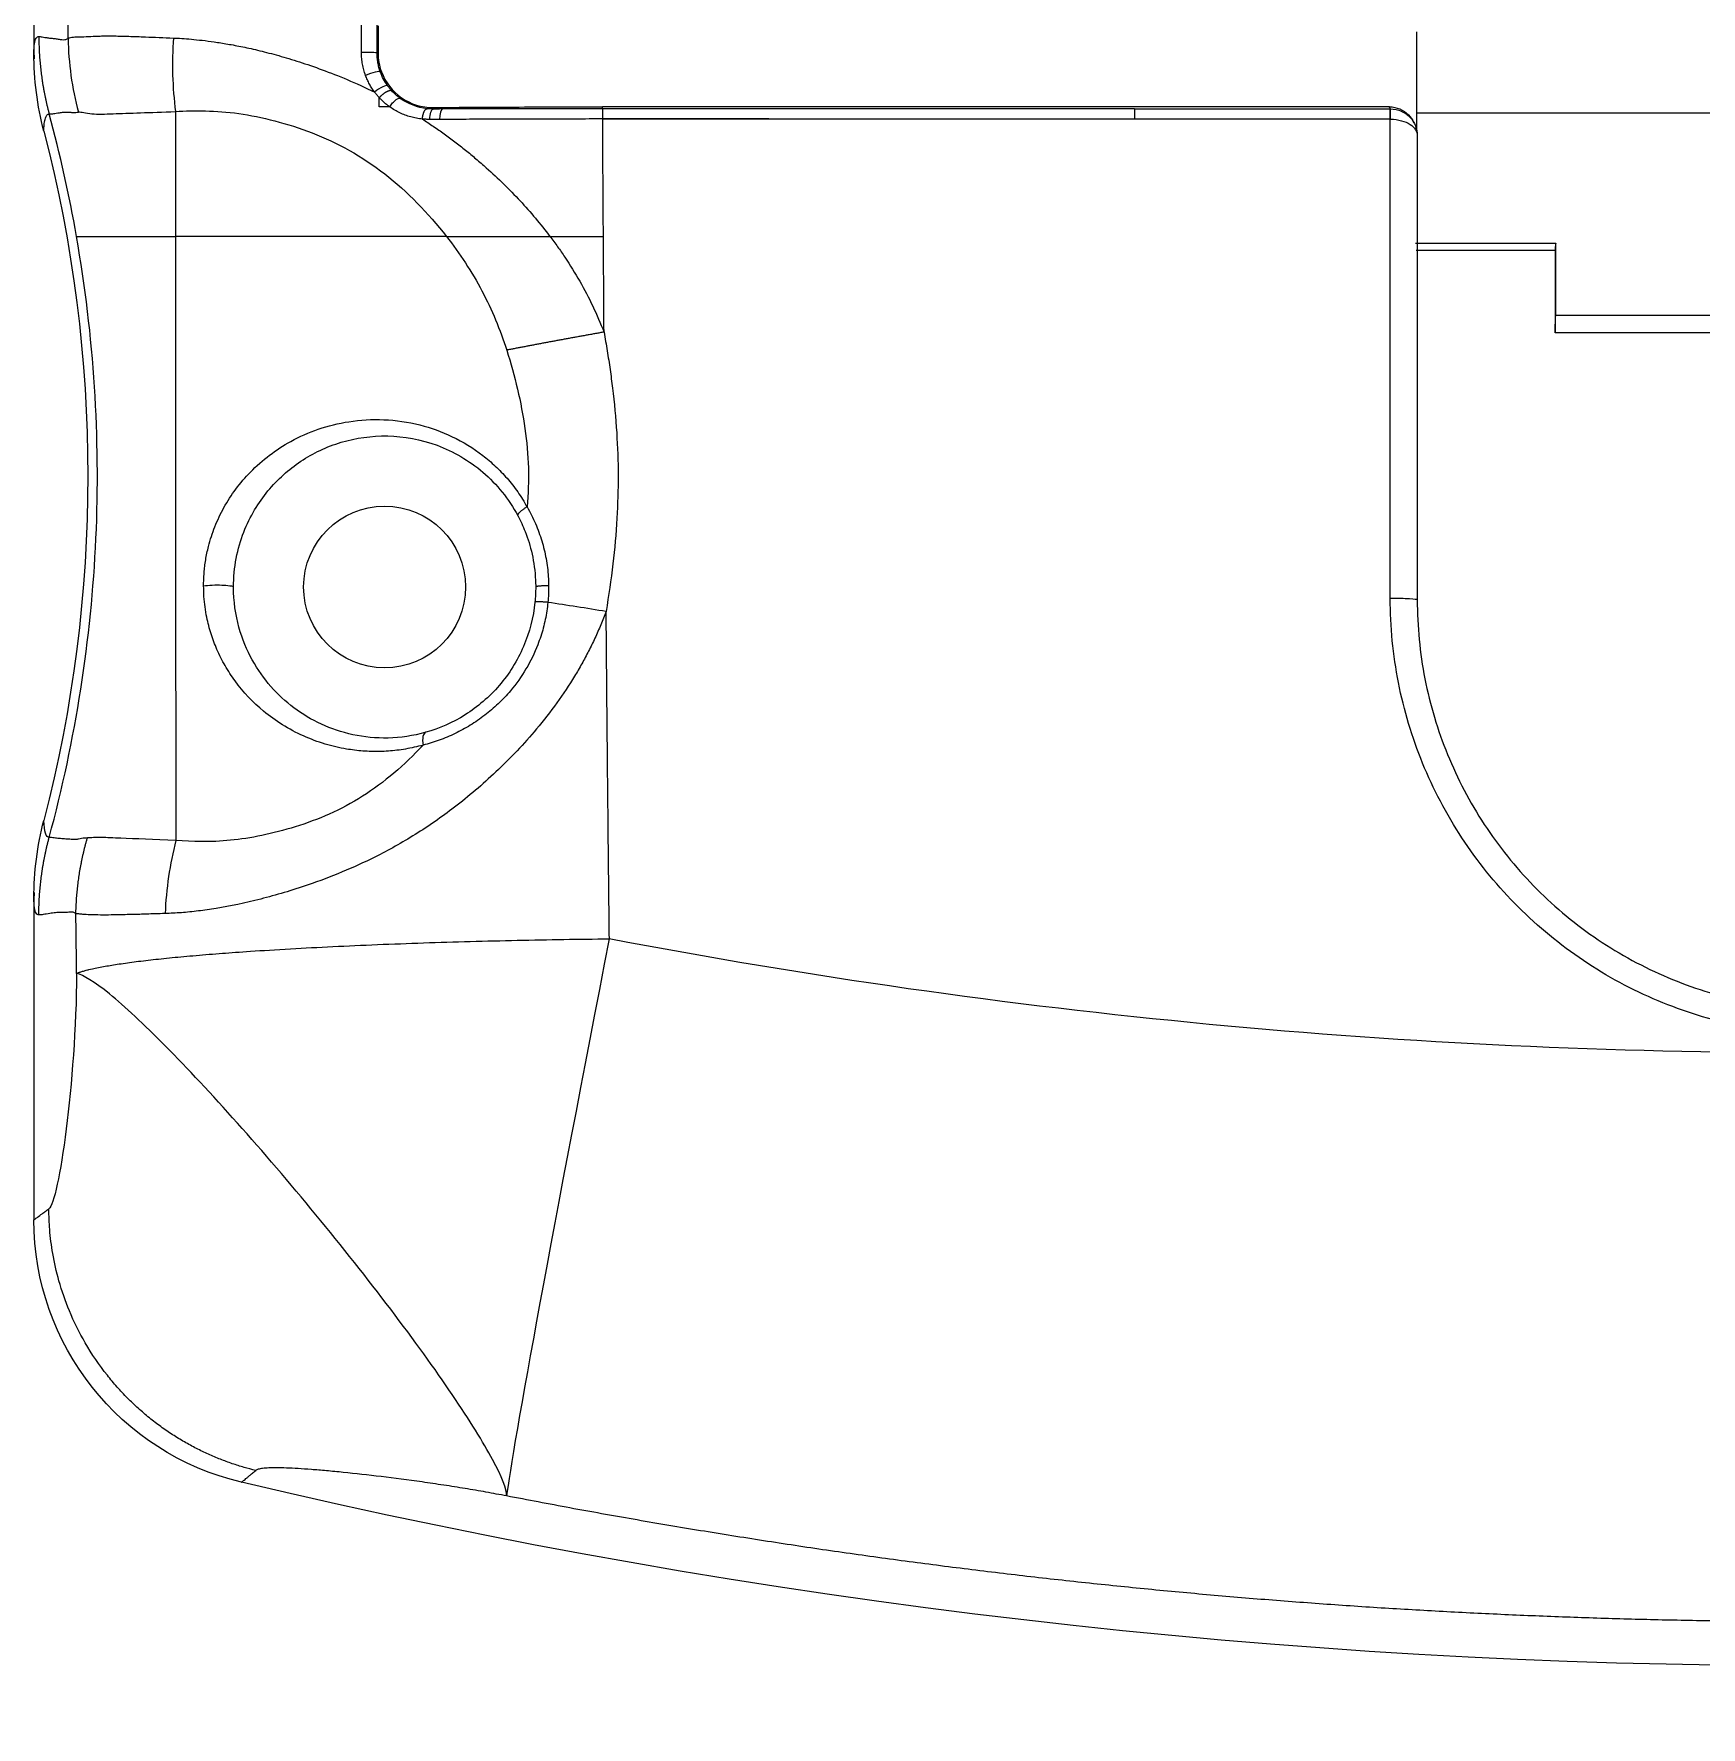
# Model space of a CAD drawing. Header units: millimetres. Extents: x -2408 to -1447, y -915 to -594.
# Drawn here: x -2143.69 to -2112.79, y -865.97 to -834.58 of the extents above; entities that cross this region are included whole.
import ezdxf

# ---------------------------------------------------------------- set-up
doc = ezdxf.new("R2010")
doc.units = ezdxf.units.MM
doc.layers.add('4', color=7, linetype='CONTINUOUS', true_color=0xffffff)

msp = doc.modelspace()

# ---------------------------------------------------------------- linework, layer by layer
at = {"layer": '4', "color": 7, "linetype": 'Continuous', "lineweight": 5}
for p, q in [((-2143.691, -833.977, 35), (-2143.691, -834.937, 35)), ((-2137.331, -834.932, 35), (-2137.312, -834.932, 35)), ((-2137.268, -835.287, 35), (-2137.25, -835.28, 35)), ((-2136.113, -835.971, 35), (-2136.113, -835.942, 35)), ((-2118.569, -835.932, 35), (-2133.151, -835.932, 35)), ((-2118.553, -836.161, 35), (-2133.149, -836.161, 35)), ((-2123.291, -835.969, 35), (-2133.147, -835.969, 35)), ((-2123.291, -835.969, 35), (-2118.553, -835.969, 35)), ((-2123.291, -835.969, 35), (-2123.291, -836.16, 35)), ((-2118.553, -836.161, 35), (-2118.553, -835.969, 35)), ((-2103.213, -836.047, 35), (-2118.069, -836.047, 35)), ((-2143.691, -850.602, 35), (-2143.691, -856.562, 35))]:
    msp.add_line(p, q, dxfattribs=at)
at = {"layer": '4', "color": 7, "linetype": 'Continuous', "lineweight": 5, "extrusion": (0, 0, -1)}
for centre, radius, start, end in [((2168.13, -842.77, -35), 25.439, 165.4525, 194.5475), ((2137.191, -844.832, -35), 1.5, 0, 180), ((2137.191, -844.832, -35), 1.5, 180, 0), ((2138.691, -856.562, -35), 5, 283.3214, 0), ((2110.691, -738.311, -35), 126.521, 256.6786, 283.3214)]:
    msp.add_arc(centre, radius, start, end, dxfattribs=at)
at = {"layer": '4', "color": 7, "linetype": 'Continuous', "lineweight": 5}
for centre, major_axis, ratio, start_param, end_param in [((-2137.531, -834.932, 35), (-0.2, 0), 0.033995, 3.159056, 5.175049), ((-2137.456, -835.356, 35), (-0.188, -0.068), 0.195714, 3.15939, 5.126009), ((-2137.291, -835.665, 35), (-0.161, -0.118), 0.290799, 3.159735, 5.039926), ((-2136.112, -836.171, 35), (0, -0.2), 0.30238, 3.159903, 4.676619), ((-2118.551, -836.169, 35), (0, 0.2), 0.008212, 4.751199, 6.265731), ((-2118.553, -845.071, 35), (-0.5, 0), 0.05356, 3.132853, 4.712387), ((-2136.346, -847.815, 35), (0.082, -0.289), 0.394584, 3.141578, 4.42554), ((-2136.736, -851.037, 35), (-0.342, -5.489), 0.822667, 4.485878, 4.736222), ((-2133.027, -851.995, 35), (-1.908, -9.816), 0.012246, 4.649481, 6.122687)]:
    msp.add_ellipse(centre, major_axis=major_axis, ratio=ratio, start_param=start_param, end_param=end_param, dxfattribs=at)
for points, degree in [([(-2137.62, -834.926, 35), (-2137.62, -834.767, 35), (-2137.62, -834.448, 35), (-2137.62, -833.971, 35), (-2137.62, -833.653, 35), (-2137.62, -833.494, 35)], 3), ([(-2137.331, -834.932, 35), (-2137.331, -834.773, 35), (-2137.331, -834.454, 35), (-2137.331, -833.977, 35), (-2137.331, -833.658, 35), (-2137.331, -833.499, 35)], 3), ([(-2143.057, -834.663, 35), (-2143.058, -834.528, 35), (-2143.058, -834.394, 35), (-2143.059, -834.259, 35)], 3), ([(-2137.312, -834.432, 35), (-2137.312, -834.488, 35), (-2137.312, -834.599, 35), (-2137.312, -834.765, 35), (-2137.312, -834.877, 35), (-2137.312, -834.932, 35)], 3), ([(-2118.069, -834.541, 35), (-2118.069, -835.144, 35), (-2118.069, -835.746, 35), (-2118.069, -836.349, 35)], 3), ([(-2143.691, -834.937, 35), (-2143.691, -834.867, 35), (-2143.684, -834.751, 35), (-2143.653, -834.648, 35), (-2143.619, -834.627, 35), (-2143.598, -834.628, 35)], 3), ([(-2143.689, -834.909, 35), (-2143.688, -835.043, 35)], 1), ([(-2143.056, -834.663, 35), (-2143.05, -835.122, 35), (-2142.985, -835.584, 35), (-2142.865, -836.028, 35)], 3), ([(-2141.104, -834.656, 35), (-2141.137, -835.113, 35), (-2141.124, -835.575, 35), (-2141.065, -836.018, 35)], 3), ([(-2141.104, -834.656, 35), (-2141.056, -834.658, 35), (-2140.952, -834.663, 35), (-2140.775, -834.677, 35), (-2140.575, -834.697, 35), (-2140.352, -834.726, 35), (-2140.103, -834.765, 35), (-2139.826, -834.817, 35), (-2139.51, -834.887, 35), (-2139.16, -834.979, 35), (-2138.775, -835.094, 35), (-2138.353, -835.238, 35), (-2137.889, -835.419, 35), (-2137.551, -835.572, 35), (-2137.375, -835.659, 35)], 3), ([(-2143.506, -836.38, 35), (-2143.629, -835.909, 35), (-2143.691, -835.424, 35), (-2143.691, -834.937, 35)], 3), ([(-2137.544, -835.349, 35), (-2137.556, -835.315, 35), (-2137.578, -835.247, 35), (-2137.602, -835.142, 35), (-2137.617, -835.035, 35), (-2137.62, -834.963, 35), (-2137.62, -834.926, 35)], 3), ([(-2137.268, -835.287, 35), (-2137.279, -835.258, 35), (-2137.297, -835.201, 35), (-2137.316, -835.113, 35), (-2137.328, -835.024, 35), (-2137.331, -834.963, 35), (-2137.331, -834.932, 35)], 3), ([(-2137.312, -834.932, 35), (-2137.312, -835.051, 35), (-2137.291, -835.169, 35), (-2137.25, -835.28, 35)], 3), ([(-2137.13, -835.546, 35), (-2137.161, -835.504, 35), (-2137.214, -835.418, 35), (-2137.253, -835.33, 35), (-2137.268, -835.287, 35)], 3), ([(-2137.06, -835.632, 35), (-2137.073, -835.618, 35), (-2137.098, -835.589, 35), (-2137.119, -835.561, 35), (-2137.13, -835.546, 35)], 3), ([(-2137.291, -835.932, 35), (-2137.29, -835.876, 35), (-2137.29, -835.819, 35), (-2137.291, -835.761, 35)], 3), ([(-2136.9, -835.775, 35), (-2136.958, -835.733, 35), (-2137.012, -835.685, 35), (-2137.06, -835.632, 35)], 3), ([(-2136.405, -835.966, 35), (-2136.583, -835.946, 35), (-2136.754, -835.88, 35), (-2136.9, -835.775, 35)], 3), ([(-2142.901, -838.332, 35), (-2143.036, -837.569, 35), (-2143.204, -836.812, 35), (-2143.407, -836.064, 35)], 3), ([(-2141.065, -836.018, 35), (-2141.066, -836.771, 35), (-2141.066, -837.544, 35), (-2141.066, -838.332, 35)], 3), ([(-2137.095, -835.933, 35), (-2137.161, -835.932, 35), (-2137.226, -835.931, 35), (-2137.291, -835.932, 35)], 3), ([(-2136.291, -835.972, 35), (-2136.329, -835.972, 35), (-2136.367, -835.97, 35), (-2136.405, -835.966, 35)], 3), ([(-2136.172, -836.164, 35), (-2136.232, -836.164, 35), (-2136.293, -836.165, 35), (-2136.353, -836.165, 35)], 3), ([(-2136.291, -835.972, 35), (-2136.291, -835.962, 35), (-2136.291, -835.953, 35), (-2136.291, -835.944, 35)], 3), ([(-2133.147, -835.969, 35), (-2133.512, -835.969, 35), (-2134.214, -835.969, 35), (-2135.169, -835.97, 35), (-2135.802, -835.971, 35), (-2136.113, -835.971, 35)], 3), ([(-2133.147, -835.969, 35), (-2133.147, -835.965, 35), (-2133.153, -835.957, 35), (-2133.151, -835.944, 35), (-2133.151, -835.936, 35), (-2133.151, -835.932, 35)], 3), ([(-2123.291, -836.16, 35), (-2126.577, -836.158, 35), (-2129.863, -836.157, 35), (-2133.149, -836.156, 35)], 3), ([(-2133.149, -836.161, 35), (-2133.149, -836.159, 35), (-2133.149, -836.157, 35), (-2133.149, -836.156, 35)], 3), ([(-2133.136, -838.332, 35), (-2133.141, -837.609, 35), (-2133.145, -836.885, 35), (-2133.149, -836.161, 35)], 3), ([(-2118.553, -835.969, 35), (-2118.553, -835.969, 35), (-2118.552, -835.969, 35), (-2118.551, -835.969, 35)], 3), ([(-2118.553, -836.161, 35), (-2118.552, -836.161, 35), (-2118.551, -836.161, 35), (-2118.549, -836.161, 35)], 3), ([(-2118.553, -845.044, 35), (-2118.553, -842.084, 35), (-2118.553, -839.123, 35), (-2118.553, -836.161, 35)], 3), ([(-2118.105, -836.243, 35), (-2118.122, -836.209, 35)], 1), ([(-2118.053, -836.464, 35), (-2118.053, -839.334, 35), (-2118.053, -842.203, 35), (-2118.053, -845.071, 35)], 3), ([(-2134.127, -838.332, 35), (-2133.799, -838.332, 35), (-2133.469, -838.332, 35), (-2133.136, -838.332, 35)], 3), ([(-2133.124, -840.107, 35), (-2133.129, -839.515, 35), (-2133.132, -838.924, 35), (-2133.136, -838.332, 35)], 3), ([(-2115.5, -838.591, 35), (-2115.5, -839.101, 35), (-2115.5, -839.612, 35), (-2115.5, -840.123, 35)], 3), ([(-2115.487, -839.8, 35), (-2115.487, -839.353, 35), (-2115.487, -838.906, 35), (-2115.487, -838.459, 35)], 3), ([(-2134.391, -844.832, 35), (-2134.391, -844.879, 35), (-2134.393, -844.972, 35), (-2134.4, -845.066, 35), (-2134.405, -845.112, 35)], 3), ([(-2133.085, -845.287, 35), (-2133.446, -845.228, 35), (-2133.809, -845.171, 35), (-2134.165, -845.117, 35)], 3), ([(-2143.691, -850.602, 35), (-2143.691, -850.115, 35), (-2143.629, -849.631, 35), (-2143.506, -849.16, 35)], 3), ([(-2143.407, -849.474, 35), (-2143.468, -849.474, 35), (-2143.501, -849.37, 35), (-2143.506, -849.16, 35)], 3), ([(-2143.598, -850.912, 35), (-2143.619, -850.913, 35), (-2143.653, -850.891, 35), (-2143.684, -850.788, 35), (-2143.691, -850.672, 35), (-2143.691, -850.602, 35)], 3), ([(-2143.688, -850.497, 35), (-2143.689, -850.62, 35)], 1), ([(-2142.898, -851.994, 35), (-2142.903, -851.625, 35), (-2142.907, -851.255, 35), (-2142.912, -850.885, 35)], 3), ([(-2110.691, -853.469, 35), (-2118.182, -853.469, 35), (-2125.673, -852.761, 35), (-2133.027, -851.354, 35)], 3), ([(-2134.93, -861.681, 35), (-2134.927, -861.556, 35), (-2135.107, -861.1, 35), (-2135.869, -859.867, 35), (-2137.036, -858.251, 35), (-2138.453, -856.459, 35), (-2139.939, -854.722, 35), (-2141.3, -853.268, 35), (-2142.362, -852.272, 35), (-2142.775, -852.027, 35), (-2142.898, -851.995, 35)], 3)]:
    msp.add_open_spline(points, degree=degree, dxfattribs=at)
for points, weights in [([(-2143.598, -834.628, 35), (-2143.598, -835.114, 35), (-2143.534, -835.595, 35), (-2143.407, -836.064, 35)], [1.00437403461, 0.998539691176, 0.998541989369, 1.00438092919]), ([(-2133.124, -840.107, 35), (-2133.74, -840.216, 35), (-2134.347, -840.329, 35), (-2134.928, -840.442, 35)], [1.00723908761, 0.99758692175, 0.997586970797, 1.00723923475]), ([(-2134.551, -843.347, 35), (-2134.671, -843.42, 35), (-2134.738, -843.482, 35), (-2134.724, -843.508, 35)], [1.11255825039, 0.958007455485, 0.962613906647, 1.12637760388]), ([(-2134.152, -844.808, 35), (-2134.297, -844.81, 35), (-2134.391, -844.82, 35), (-2134.391, -844.832, 35)], [1.12633517572, 0.95786715009, 0.95788827741, 1.12639855768]), ([(-2134.165, -845.117, 35), (-2134.31, -845.104, 35), (-2134.404, -845.102, 35), (-2134.405, -845.112, 35)], [1.12620846613, 0.957932833582, 0.957930511323, 1.12620149935]), ([(-2143.598, -850.912, 35), (-2143.598, -850.426, 35), (-2143.534, -849.943, 35), (-2143.407, -849.474, 35)], [1.00437976431, 0.998536211293, 0.998540081124, 1.0043913738]), ([(-2142.912, -850.885, 35), (-2142.902, -850.412, 35), (-2142.831, -849.943, 35), (-2142.7, -849.485, 35)], [1.00439049872, 0.998644618057, 0.998538497254, 1.00407213631]), ([(-2142.899, -851.994, 35), (-2142.078, -851.66, 35), (-2138.157, -851.407, 35), (-2133.027, -851.354, 35)], [1.13052499763, 0.95322271476, 0.956553069785, 1.14051606271])]:
    msp.add_rational_spline(points, weights, degree=3, dxfattribs=at)
for points, knots in [([(-2143.598, -834.628, 35), (-2143.589, -834.628, 35), (-2143.571, -834.63, 35), (-2143.534, -834.636, 35), (-2143.484, -834.644, 35), (-2143.423, -834.654, 35), (-2143.352, -834.661, 35), (-2143.279, -834.669, 35), (-2143.209, -834.683, 35), (-2143.148, -834.689, 35), (-2143.099, -834.685, 35), (-2143.07, -834.67, 35), (-2143.057, -834.663, 35)], [0, 0, 0, 0, 0.079888, 0.180298, 0.301231, 0.438077, 0.567055, 0.689701, 0.803491, 0.887081, 0.948216, 1, 1, 1, 1]), ([(-2143.057, -834.663, 35), (-2143.043, -834.658, 35), (-2143.014, -834.647, 35), (-2142.945, -834.635, 35), (-2142.84, -834.632, 35), (-2142.685, -834.63, 35), (-2142.526, -834.62, 35), (-2142.363, -834.616, 35), (-2142.222, -834.617, 35), (-2142.07, -834.62, 35), (-2141.883, -834.625, 35), (-2141.578, -834.637, 35), (-2141.282, -834.649, 35), (-2141.104, -834.656, 35)], [0, 0, 0, 0, 0.054641, 0.111923, 0.218043, 0.328227, 0.440137, 0.499145, 0.586047, 0.642849, 0.702747, 0.821375, 1, 1, 1, 1]), ([(-2137.375, -835.659, 35), (-2137.392, -835.635, 35), (-2137.427, -835.587, 35), (-2137.472, -835.51, 35), (-2137.511, -835.432, 35), (-2137.533, -835.377, 35), (-2137.544, -835.349, 35)], [0, 0, 0, 0, 0.254488, 0.505096, 0.753144, 1, 1, 1, 1]), ([(-2137.25, -835.28, 35), (-2137.178, -835.476, 35), (-2137.047, -835.646, 35), (-2136.706, -835.881, 35), (-2136.5, -835.946, 35), (-2136.291, -835.944, 35)], [0, 0, 0, 0, 0.5, 0.5, 1, 1, 1, 1]), ([(-2137.291, -835.761, 35), (-2137.306, -835.745, 35), (-2137.335, -835.712, 35), (-2137.362, -835.676, 35), (-2137.375, -835.659, 35)], [0, 0, 0, 0, 0.509753, 1, 1, 1, 1]), ([(-2137.096, -835.933, 35), (-2137.112, -835.921, 35), (-2137.147, -835.895, 35), (-2137.198, -835.85, 35), (-2137.248, -835.806, 35), (-2137.277, -835.775, 35), (-2137.291, -835.761, 35)], [0, 0, 0, 0, 0.231294, 0.510411, 0.778508, 1, 1, 1, 1]), ([(-2137.096, -835.933, 35), (-2137.08, -835.907, 35), (-2137.061, -835.881, 35), (-2137.023, -835.837, 35), (-2137.005, -835.82, 35), (-2136.971, -835.793, 35), (-2136.954, -835.781, 35), (-2136.922, -835.77, 35), (-2136.909, -835.769, 35), (-2136.9, -835.775, 35)], [0, 0, 0, 0, 0.25, 0.25, 0.5, 0.5, 0.75, 0.75, 1, 1, 1, 1]), ([(-2143.506, -836.38, 35), (-2143.506, -836.354, 35), (-2143.504, -836.304, 35), (-2143.498, -836.24, 35), (-2143.489, -836.186, 35), (-2143.478, -836.142, 35), (-2143.465, -836.107, 35), (-2143.448, -836.083, 35), (-2143.429, -836.067, 35), (-2143.415, -836.065, 35), (-2143.407, -836.064, 35)], [0, 0, 0, 0, 0.124741, 0.249599, 0.37454, 0.499548, 0.624615, 0.749728, 0.874867, 1, 1, 1, 1]), ([(-2143.407, -836.064, 35), (-2143.394, -836.064, 35), (-2143.364, -836.062, 35), (-2143.31, -836.055, 35), (-2143.247, -836.046, 35), (-2143.181, -836.034, 35), (-2143.113, -836.027, 35), (-2143.044, -836.03, 35), (-2142.979, -836.035, 35), (-2142.921, -836.038, 35), (-2142.882, -836.031, 35), (-2142.866, -836.028, 35)], [0, 0, 0, 0, 0.129806, 0.290426, 0.420556, 0.550616, 0.671647, 0.776326, 0.866694, 0.94194, 1, 1, 1, 1]), ([(-2142.865, -836.028, 35), (-2142.839, -836.024, 35), (-2142.807, -836.028, 35), (-2142.722, -836.044, 35), (-2142.672, -836.054, 35), (-2142.56, -836.065, 35), (-2142.498, -836.066, 35), (-2142.366, -836.065, 35), (-2142.297, -836.062, 35), (-2142.074, -836.055, 35), (-2141.906, -836.048, 35), (-2141.52, -836.035, 35), (-2141.305, -836.028, 35), (-2141.065, -836.018, 35)], [0, 0, 0, 0, 0.125, 0.125, 0.25, 0.25, 0.375, 0.375, 0.5, 0.5, 0.75, 0.75, 1, 1, 1, 1]), ([(-2141.065, -836.018, 35), (-2140.712, -835.997, 35), (-2140.321, -835.996, 35), (-2139.681, -836.086, 35), (-2139.457, -836.133, 35), (-2138.999, -836.253, 35), (-2138.765, -836.325, 35), (-2138.3, -836.505, 35), (-2138.069, -836.612, 35), (-2137.619, -836.865, 35), (-2137.4, -837.011, 35), (-2136.769, -837.505, 35), (-2136.381, -837.902, 35), (-2136.045, -838.332, 35)], [0, 0, 0, 0, 0.25, 0.25, 0.375, 0.375, 0.5, 0.5, 0.625, 0.625, 0.75, 0.75, 1, 1, 1, 1]), ([(-2136.492, -836.158, 35), (-2136.529, -836.153, 35), (-2136.601, -836.145, 35), (-2136.707, -836.12, 35), (-2136.81, -836.088, 35), (-2136.908, -836.045, 35), (-2137.004, -835.994, 35), (-2137.065, -835.954, 35), (-2137.095, -835.933, 35)], [0, 0, 0, 0, 0.16946, 0.335547, 0.499875, 0.664178, 0.830271, 1, 1, 1, 1]), ([(-2136.492, -836.158, 35), (-2136.424, -836.202, 35), (-2136.288, -836.291, 35), (-2136.087, -836.432, 35), (-2135.888, -836.579, 35), (-2135.692, -836.733, 35), (-2135.497, -836.894, 35), (-2135.26, -837.1, 35), (-2134.984, -837.358, 35), (-2134.68, -837.67, 35), (-2134.392, -837.993, 35), (-2134.215, -838.22, 35), (-2134.127, -838.332, 35)], [0, 0, 0, 0, 0.077266, 0.154706, 0.23238, 0.310349, 0.388677, 0.467424, 0.603079, 0.736798, 0.868973, 1, 1, 1, 1]), ([(-2136.353, -836.165, 35), (-2136.376, -836.164, 35), (-2136.423, -836.164, 35), (-2136.469, -836.16, 35), (-2136.492, -836.158, 35)], [0, 0, 0, 0, 0.499409, 1, 1, 1, 1]), ([(-2136.353, -836.165, 35), (-2136.353, -836.119, 35), (-2136.346, -836.066, 35), (-2136.322, -835.992, 35), (-2136.305, -835.973, 35), (-2136.291, -835.972, 35)], [0, 0, 0, 0, 0.5, 0.5, 1, 1, 1, 1]), ([(-2136.291, -835.944, 35), (-2136.262, -835.944, 35), (-2136.203, -835.943, 35), (-2136.143, -835.943, 35), (-2136.113, -835.942, 35)], [0, 0, 0, 0, 0.499723, 1, 1, 1, 1]), ([(-2136.113, -835.971, 35), (-2136.119, -835.971, 35), (-2136.178, -835.972, 35), (-2136.237, -835.972, 35), (-2136.291, -835.972, 35)], [0, 0, 0, 0, 0.100644, 1, 1, 1, 1]), ([(-2133.149, -836.156, 35), (-2133.232, -836.156, 35), (-2133.507, -836.157, 35), (-2133.91, -836.16, 35), (-2134.355, -836.162, 35), (-2134.764, -836.163, 35), (-2135.207, -836.163, 35), (-2135.688, -836.163, 35), (-2136.008, -836.164, 35), (-2136.172, -836.164, 35)], [0, 0, 0, 0, 0.080853, 0.269132, 0.393272, 0.518424, 0.672646, 0.833171, 1, 1, 1, 1]), ([(-2136.113, -835.942, 35), (-2135.843, -835.941, 35), (-2135.574, -835.939, 35), (-2135.035, -835.936, 35), (-2134.765, -835.935, 35), (-2134.048, -835.933, 35), (-2133.599, -835.932, 35), (-2133.151, -835.932, 35)], [0, 0, 0, 0, 0.273024, 0.273024, 0.546047, 0.546047, 1, 1, 1, 1]), ([(-2133.149, -836.156, 35), (-2133.149, -836.11, 35), (-2133.148, -836.06, 35), (-2133.148, -835.988, 35), (-2133.147, -835.97, 35), (-2133.147, -835.969, 35)], [0, 0, 0, 0, 0.5, 0.5, 1, 1, 1, 1]), ([(-2118.569, -835.932, 35), (-2118.437, -835.932, 35), (-2118.308, -835.986, 35), (-2118.178, -836.117, 35), (-2118.146, -836.161, 35), (-2118.122, -836.209, 35)], [0, 0, 0, 0, 0.709524, 0.709524, 1, 1, 1, 1]), ([(-2118.551, -835.969, 35), (-2118.554, -835.963, 35), (-2118.557, -835.957, 35), (-2118.563, -835.945, 35), (-2118.566, -835.939, 35), (-2118.569, -835.932, 35)], [0, 0, 0, 0, 0.472907, 0.472907, 1, 1, 1, 1]), ([(-2118.551, -835.969, 35), (-2118.48, -835.969, 35), (-2118.41, -835.984, 35), (-2118.284, -836.04, 35), (-2118.23, -836.079, 35), (-2118.097, -836.221, 35), (-2118.053, -836.342, 35), (-2118.053, -836.464, 35)], [0, 0, 0, 0, 0.25, 0.25, 0.5, 0.5, 1, 1, 1, 1]), ([(-2118.549, -836.161, 35), (-2118.478, -836.161, 35), (-2118.409, -836.171, 35), (-2118.283, -836.205, 35), (-2118.229, -836.229, 35), (-2118.096, -836.316, 35), (-2118.052, -836.39, 35), (-2118.053, -836.464, 35)], [0, 0, 0, 0, 0.25, 0.25, 0.5, 0.5, 1, 1, 1, 1]), ([(-2143.407, -849.474, 35), (-2142.917, -847.665, 35), (-2142.625, -845.803, 35), (-2142.456, -842.059, 35), (-2142.577, -840.178, 35), (-2142.901, -838.332, 35)], [0, 0, 0, 0, 0.5, 0.5, 1, 1, 1, 1]), ([(-2142.903, -838.332, 35), (-2142.861, -838.332, 35), (-2142.815, -838.332, 35), (-2142.722, -838.332, 35), (-2142.687, -838.332, 35), (-2142.608, -838.332, 35), (-2142.565, -838.332, 35), (-2142.458, -838.332, 35), (-2142.395, -838.332, 35), (-2142.232, -838.332, 35), (-2142.132, -838.332, 35), (-2141.773, -838.332, 35), (-2141.462, -838.332, 35), (-2141.066, -838.332, 35)], [0, 0, 0, 0, 0.25, 0.25, 0.375, 0.375, 0.5, 0.5, 0.625, 0.625, 0.75, 0.75, 1, 1, 1, 1]), ([(-2141.066, -838.332, 35), (-2141.066, -838.458, 35), (-2141.066, -838.718, 35), (-2141.066, -839.125, 35), (-2141.066, -839.562, 35), (-2141.066, -840.029, 35), (-2141.066, -840.525, 35), (-2141.066, -841.052, 35), (-2141.066, -841.609, 35), (-2141.066, -842.195, 35), (-2141.065, -843.397, 35), (-2141.064, -845.037, 35), (-2141.063, -846.891, 35), (-2141.062, -848.213, 35), (-2141.061, -849.032, 35), (-2141.061, -849.415, 35), (-2141.06, -849.53, 35)], [0, 0, 0, 0, 0.033661, 0.069772, 0.108338, 0.149363, 0.192854, 0.238821, 0.287274, 0.338228, 0.391701, 0.601123, 0.767087, 0.888975, 0.966613, 1, 1, 1, 1]), ([(-2136.045, -838.332, 35), (-2136.567, -838.332, 35), (-2137.071, -838.332, 35), (-2137.796, -838.332, 35), (-2138.033, -838.332, 35), (-2138.489, -838.332, 35), (-2138.709, -838.332, 35), (-2139.345, -838.332, 35), (-2139.736, -838.332, 35), (-2140.454, -838.332, 35), (-2140.779, -838.332, 35), (-2141.066, -838.332, 35)], [0, 0, 0, 0, 0.25, 0.25, 0.375, 0.375, 0.5, 0.5, 0.75, 0.75, 1, 1, 1, 1]), ([(-2136.046, -838.332, 35), (-2135.796, -838.652, 35), (-2135.574, -838.992, 35), (-2135.2, -839.696, 35), (-2135.049, -840.061, 35), (-2134.928, -840.442, 35)], [0, 0, 0, 0, 0.5, 0.5, 1, 1, 1, 1]), ([(-2136.045, -838.332, 35), (-2135.97, -838.332, 35), (-2135.82, -838.332, 35), (-2135.589, -838.332, 35), (-2135.354, -838.332, 35), (-2135.115, -838.332, 35), (-2134.872, -838.332, 35), (-2134.626, -838.332, 35), (-2134.377, -838.332, 35), (-2134.21, -838.332, 35), (-2134.127, -838.332, 35)], [0, 0, 0, 0, 0.122906, 0.246528, 0.370815, 0.495709, 0.621149, 0.747061, 0.873372, 1, 1, 1, 1]), ([(-2134.127, -838.332, 35), (-2134.079, -838.396, 35), (-2133.984, -838.523, 35), (-2133.795, -838.797, 35), (-2133.571, -839.161, 35), (-2133.326, -839.624, 35), (-2133.192, -839.946, 35), (-2133.124, -840.107, 35)], [0, 0, 0, 0, 0.11718, 0.232489, 0.4893, 0.744646, 1, 1, 1, 1]), ([(-2118.087, -838.459, 35), (-2117.987, -838.459, 35), (-2117.887, -838.459, 35), (-2117.021, -838.459, 35), (-2116.254, -838.459, 35), (-2115.487, -838.459, 35)], [0, 0, 0, 0, 0.115385, 0.115385, 1, 1, 1, 1]), ([(-2118.074, -838.591, 35), (-2117.979, -838.591, 35), (-2117.883, -838.591, 35), (-2117.025, -838.591, 35), (-2116.263, -838.591, 35), (-2115.5, -838.591, 35)], [0, 0, 0, 0, 0.11147, 0.11147, 1, 1, 1, 1]), ([(-2115.487, -838.459, 35), (-2115.49, -838.483, 35), (-2115.492, -838.508, 35), (-2115.497, -838.552, 35), (-2115.499, -838.571, 35), (-2115.5, -838.591, 35)], [0, 0, 0, 0, 0.553699, 0.553699, 1, 1, 1, 1]), ([(-2115.5, -840.123, 35), (-2115.5, -840.108, 35), (-2115.499, -840.094, 35), (-2115.497, -840.033, 35), (-2115.495, -839.987, 35), (-2115.491, -839.893, 35), (-2115.489, -839.847, 35), (-2115.487, -839.8, 35)], [0, 0, 0, 0, 0.133682, 0.133682, 0.566841, 0.566841, 1, 1, 1, 1]), ([(-2105.794, -839.8, 35), (-2107.41, -839.8, 35), (-2109.025, -839.8, 35), (-2112.256, -839.8, 35), (-2113.872, -839.8, 35), (-2115.487, -839.8, 35)], [0, 0, 0, 0, 0.5, 0.5, 1, 1, 1, 1]), ([(-2133.124, -840.107, 35), (-2133.104, -840.223, 35), (-2133.064, -840.454, 35), (-2133.012, -840.8, 35), (-2132.945, -841.305, 35), (-2132.883, -841.959, 35), (-2132.854, -842.765, 35), (-2132.88, -843.576, 35), (-2132.953, -844.419, 35), (-2133.04, -844.992, 35), (-2133.085, -845.287, 35)], [0, 0, 0, 0, 0.067999, 0.135116, 0.201375, 0.361188, 0.513128, 0.665934, 0.828061, 1, 1, 1, 1]), ([(-2105.781, -840.123, 35), (-2107.401, -840.123, 35), (-2109.021, -840.123, 35), (-2112.261, -840.123, 35), (-2113.881, -840.123, 35), (-2115.5, -840.123, 35)], [0, 0, 0, 0, 0.5, 0.5, 1, 1, 1, 1]), ([(-2134.928, -840.442, 35), (-2134.776, -840.92, 35), (-2134.66, -841.408, 35), (-2134.556, -842.138, 35), (-2134.533, -842.381, 35), (-2134.52, -842.864, 35), (-2134.528, -843.105, 35), (-2134.55, -843.348, 35)], [0, 0, 0, 0, 0.5, 0.5, 0.75, 0.75, 1, 1, 1, 1]), ([(-2140.545, -844.812, 35), (-2140.545, -844.772, 35), (-2140.544, -844.691, 35), (-2140.536, -844.57, 35), (-2140.524, -844.449, 35), (-2140.507, -844.326, 35), (-2140.484, -844.204, 35), (-2140.435, -843.994, 35), (-2140.339, -843.699, 35), (-2140.169, -843.344, 35), (-2139.949, -843.004, 35), (-2139.566, -842.558, 35), (-2139.058, -842.175, 35), (-2138.424, -841.891, 35), (-2137.845, -841.748, 35), (-2137.208, -841.708, 35), (-2136.555, -841.802, 35), (-2135.928, -842.025, 35), (-2135.463, -842.31, 35), (-2135.135, -842.589, 35), (-2134.917, -842.815, 35), (-2134.717, -843.066, 35), (-2134.606, -843.253, 35), (-2134.55, -843.348, 35)], [0, 0, 0, 0, 0.012756, 0.025488, 0.038306, 0.05132, 0.064642, 0.078379, 0.121621, 0.16903, 0.220772, 0.276186, 0.40304, 0.47717, 0.552913, 0.633628, 0.714227, 0.787641, 0.861954, 0.895717, 0.929887, 0.9646, 1, 1, 1, 1]), ([(-2139.991, -844.832, 35), (-2139.991, -844.654, 35), (-2139.973, -844.473, 35), (-2139.907, -844.129, 35), (-2139.859, -843.967, 35), (-2139.742, -843.668, 35), (-2139.675, -843.531, 35), (-2139.524, -843.277, 35), (-2139.441, -843.16, 35), (-2139.174, -842.836, 35), (-2138.97, -842.653, 35), (-2138.516, -842.35, 35), (-2138.265, -842.231, 35), (-2137.724, -842.069, 35), (-2137.434, -842.027, 35), (-2136.832, -842.039, 35), (-2136.521, -842.094, 35), (-2135.918, -842.318, 35), (-2135.625, -842.486, 35), (-2135.111, -842.927, 35), (-2134.889, -843.2, 35), (-2134.724, -843.508, 35)], [0, 0, 0, 0, 0.0625, 0.0625, 0.125, 0.125, 0.1875, 0.1875, 0.25, 0.25, 0.375, 0.375, 0.5, 0.5, 0.625, 0.625, 0.75, 0.75, 0.875, 0.875, 1, 1, 1, 1]), ([(-2134.55, -843.348, 35), (-2134.522, -843.398, 35), (-2134.467, -843.499, 35), (-2134.394, -843.656, 35), (-2134.331, -843.815, 35), (-2134.277, -843.977, 35), (-2134.232, -844.14, 35), (-2134.198, -844.306, 35), (-2134.172, -844.472, 35), (-2134.156, -844.64, 35), (-2134.153, -844.752, 35), (-2134.152, -844.808, 35)], [0, 0, 0, 0, 0.114617, 0.228038, 0.340382, 0.451782, 0.562381, 0.672332, 0.781799, 0.890961, 1, 1, 1, 1]), ([(-2134.724, -843.508, 35), (-2134.672, -843.604, 35), (-2134.566, -843.834, 35), (-2134.443, -844.233, 35), (-2134.396, -844.583, 35), (-2134.391, -844.789, 35), (-2134.391, -844.832, 35)], [0, 0, 0, 0, 0.239665, 0.555809, 0.906893, 1, 1, 1, 1]), ([(-2140.545, -844.812, 35), (-2140.508, -844.805, 35), (-2140.448, -844.799, 35), (-2140.321, -844.794, 35), (-2140.258, -844.794, 35), (-2140.158, -844.798, 35), (-2140.102, -844.802, 35), (-2140.017, -844.814, 35), (-2139.991, -844.823, 35), (-2139.991, -844.832, 35)], [0, 0, 0, 0, 0.25, 0.25, 0.5, 0.5, 0.75, 0.75, 1, 1, 1, 1]), ([(-2136.479, -847.764, 35), (-2136.533, -847.778, 35), (-2136.64, -847.806, 35), (-2136.802, -847.837, 35), (-2136.963, -847.861, 35), (-2137.122, -847.876, 35), (-2137.28, -847.883, 35), (-2137.437, -847.882, 35), (-2137.593, -847.874, 35), (-2137.747, -847.859, 35), (-2137.916, -847.834, 35), (-2138.099, -847.798, 35), (-2138.369, -847.725, 35), (-2138.708, -847.599, 35), (-2139.09, -847.394, 35), (-2139.532, -847.076, 35), (-2139.883, -846.706, 35), (-2140.148, -846.3, 35), (-2140.296, -846.007, 35), (-2140.41, -845.707, 35), (-2140.48, -845.44, 35), (-2140.52, -845.206, 35), (-2140.541, -845.011, 35), (-2140.543, -844.878, 35), (-2140.545, -844.812, 35)], [0, 0, 0, 0, 0.025608, 0.05115, 0.076664, 0.102191, 0.12778, 0.153484, 0.17936, 0.205474, 0.231896, 0.266969, 0.302446, 0.380401, 0.462854, 0.544218, 0.690495, 0.752655, 0.811937, 0.864393, 0.914204, 0.943479, 0.971935, 1, 1, 1, 1]), ([(-2136.428, -847.526, 35), (-2136.662, -847.593, 35), (-2136.897, -847.626, 35), (-2137.352, -847.637, 35), (-2137.571, -847.614, 35), (-2138.193, -847.481, 35), (-2138.559, -847.306, 35), (-2139.027, -846.955, 35), (-2139.169, -846.823, 35), (-2139.427, -846.528, 35), (-2139.543, -846.365, 35), (-2139.743, -846.003, 35), (-2139.827, -845.803, 35), (-2139.952, -845.353, 35), (-2139.991, -845.1, 35), (-2139.991, -844.832, 35)], [0, 0, 0, 0, 0.125, 0.125, 0.25, 0.25, 0.5, 0.5, 0.625, 0.625, 0.75, 0.75, 0.875, 0.875, 1, 1, 1, 1]), ([(-2134.152, -844.808, 35), (-2134.152, -844.859, 35), (-2134.152, -844.962, 35), (-2134.161, -845.065, 35), (-2134.165, -845.117, 35)], [0, 0, 0, 0, 0.500301, 1, 1, 1, 1]), ([(-2134.165, -845.117, 35), (-2134.171, -845.17, 35), (-2134.183, -845.277, 35), (-2134.212, -845.435, 35), (-2134.249, -845.593, 35), (-2134.296, -845.749, 35), (-2134.388, -846.008, 35), (-2134.558, -846.357, 35), (-2134.817, -846.719, 35), (-2135.081, -847.001, 35), (-2135.332, -847.215, 35), (-2135.601, -847.4, 35), (-2135.884, -847.554, 35), (-2136.179, -847.679, 35), (-2136.378, -847.736, 35), (-2136.479, -847.764, 35)], [0, 0, 0, 0, 0.042281, 0.084618, 0.127076, 0.169733, 0.212668, 0.343966, 0.474047, 0.561791, 0.649031, 0.736104, 0.823376, 0.911221, 1, 1, 1, 1]), ([(-2134.405, -845.112, 35), (-2134.433, -845.395, 35), (-2134.505, -845.674, 35), (-2134.73, -846.198, 35), (-2134.882, -846.442, 35), (-2135.251, -846.871, 35), (-2135.467, -847.055, 35), (-2135.932, -847.348, 35), (-2136.181, -847.456, 35), (-2136.428, -847.526, 35)], [0, 0, 0, 0, 0.25, 0.25, 0.5, 0.5, 0.75, 0.75, 1, 1, 1, 1]), ([(-2110.641, -853.134, 35), (-2111.166, -853.121, 35), (-2111.692, -853.057, 35), (-2112.71, -852.832, 35), (-2113.203, -852.672, 35), (-2114.159, -852.257, 35), (-2114.622, -852, 35), (-2115.484, -851.406, 35), (-2115.888, -851.065, 35), (-2116.614, -850.322, 35), (-2116.939, -849.918, 35), (-2117.369, -849.263, 35), (-2117.503, -849.036, 35), (-2117.746, -848.574, 35), (-2117.856, -848.339, 35), (-2118.149, -847.619, 35), (-2118.3, -847.12, 35), (-2118.503, -846.09, 35), (-2118.553, -845.569, 35), (-2118.553, -845.044, 35)], [0, 0, 0, 0, 0.125, 0.125, 0.25, 0.25, 0.375, 0.375, 0.5, 0.5, 0.625, 0.625, 0.6875, 0.6875, 0.75, 0.75, 0.875, 0.875, 1, 1, 1, 1]), ([(-2118.053, -845.071, 35), (-2118.053, -845.564, 35), (-2118.006, -846.052, 35), (-2117.816, -847.018, 35), (-2117.675, -847.486, 35), (-2117.4, -848.161, 35), (-2117.298, -848.381, 35), (-2117.071, -848.814, 35), (-2116.945, -849.028, 35), (-2116.543, -849.642, 35), (-2116.238, -850.022, 35), (-2115.559, -850.719, 35), (-2115.18, -851.04, 35), (-2114.373, -851.598, 35), (-2113.939, -851.84, 35), (-2113.043, -852.23, 35), (-2112.581, -852.381, 35), (-2111.626, -852.594, 35), (-2111.134, -852.655, 35), (-2110.641, -852.667, 35)], [0, 0, 0, 0, 0.125, 0.125, 0.25, 0.25, 0.3125, 0.3125, 0.375, 0.375, 0.5, 0.5, 0.625, 0.625, 0.75, 0.75, 0.875, 0.875, 1, 1, 1, 1]), ([(-2133.085, -845.287, 35), (-2133.117, -845.37, 35), (-2133.183, -845.536, 35), (-2133.291, -845.781, 35), (-2133.408, -846.02, 35), (-2133.534, -846.256, 35), (-2133.723, -846.58, 35), (-2133.996, -846.989, 35), (-2134.356, -847.449, 35), (-2134.736, -847.876, 35), (-2135.235, -848.374, 35), (-2135.861, -848.908, 35), (-2136.618, -849.433, 35), (-2137.321, -849.825, 35), (-2137.99, -850.128, 35), (-2138.708, -850.397, 35), (-2139.504, -850.633, 35), (-2140.171, -850.773, 35), (-2140.647, -850.841, 35), (-2140.964, -850.873, 35), (-2141.16, -850.882, 35), (-2141.259, -850.886, 35)], [0, 0, 0, 0, 0.022799, 0.045527, 0.068218, 0.090908, 0.113633, 0.16396, 0.216143, 0.262467, 0.309874, 0.396771, 0.473983, 0.551109, 0.613579, 0.679166, 0.774603, 0.872158, 0.914048, 0.956668, 1, 1, 1, 1]), ([(-2133.026, -851.354, 35), (-2133.031, -850.849, 35), (-2133.042, -849.839, 35), (-2133.055, -848.575, 35), (-2133.069, -847.058, 35), (-2133.078, -846.046, 35), (-2133.085, -845.287, 35)], [0, 0, 0, 0, 0.249866, 0.499739, 0.624812, 1, 1, 1, 1]), ([(-2136.479, -847.764, 35), (-2136.822, -848.131, 35), (-2137.199, -848.458, 35), (-2138, -848.966, 35), (-2138.426, -849.148, 35), (-2139.056, -849.341, 35), (-2139.264, -849.394, 35), (-2139.668, -849.48, 35), (-2139.862, -849.509, 35), (-2140.419, -849.564, 35), (-2140.758, -849.558, 35), (-2141.06, -849.53, 35)], [0, 0, 0, 0, 0.25, 0.25, 0.5, 0.5, 0.625, 0.625, 0.75, 0.75, 1, 1, 1, 1]), ([(-2142.7, -849.485, 35), (-2142.717, -849.486, 35), (-2142.755, -849.487, 35), (-2142.808, -849.495, 35), (-2142.854, -849.506, 35), (-2142.897, -849.511, 35), (-2142.953, -849.513, 35), (-2143.032, -849.508, 35), (-2143.128, -849.502, 35), (-2143.227, -849.495, 35), (-2143.307, -849.484, 35), (-2143.367, -849.477, 35), (-2143.394, -849.475, 35), (-2143.407, -849.474, 35)], [0, 0, 0, 0, 0.042416, 0.091373, 0.144994, 0.176271, 0.225205, 0.32613, 0.451559, 0.59867, 0.777264, 0.895043, 1, 1, 1, 1]), ([(-2141.06, -849.53, 35), (-2141.472, -849.514, 35), (-2141.811, -849.501, 35), (-2142.218, -849.484, 35), (-2142.337, -849.479, 35), (-2142.491, -849.475, 35), (-2142.539, -849.476, 35), (-2142.627, -849.481, 35), (-2142.668, -849.485, 35), (-2142.7, -849.485, 35)], [0, 0, 0, 0, 0.5, 0.5, 0.75, 0.75, 0.875, 0.875, 1, 1, 1, 1]), ([(-2142.912, -850.885, 35), (-2142.92, -850.88, 35), (-2142.937, -850.868, 35), (-2142.963, -850.861, 35), (-2142.993, -850.859, 35), (-2143.041, -850.862, 35), (-2143.11, -850.868, 35), (-2143.2, -850.865, 35), (-2143.298, -850.87, 35), (-2143.412, -850.888, 35), (-2143.519, -850.905, 35), (-2143.573, -850.91, 35), (-2143.598, -850.912, 35)], [0, 0, 0, 0, 0.024028, 0.050433, 0.078918, 0.116817, 0.201592, 0.306369, 0.432761, 0.583366, 0.808935, 1, 1, 1, 1]), ([(-2141.259, -850.886, 35), (-2141.32, -850.888, 35), (-2141.437, -850.891, 35), (-2141.592, -850.896, 35), (-2141.722, -850.9, 35), (-2141.831, -850.903, 35), (-2141.995, -850.907, 35), (-2142.195, -850.912, 35), (-2142.416, -850.914, 35), (-2142.606, -850.91, 35), (-2142.743, -850.904, 35), (-2142.846, -850.895, 35), (-2142.889, -850.889, 35), (-2142.912, -850.885, 35)], [0, 0, 0, 0, 0.07355, 0.139169, 0.196931, 0.246912, 0.28919, 0.433504, 0.558396, 0.684755, 0.828526, 0.908386, 1, 1, 1, 1]), ([(-2142.898, -851.995, 35), (-2142.906, -852.998, 35), (-2143.07, -855.113, 35), (-2143.32, -856.292, 35), (-2143.415, -856.361, 35)], [0, 0, 0, 0, 0.499987, 1, 1, 1, 1]), ([(-2143.691, -856.562, 35), (-2143.69, -856.562, 35), (-2143.688, -856.561, 35), (-2143.675, -856.551, 35), (-2143.653, -856.535, 35), (-2143.623, -856.513, 35), (-2143.584, -856.485, 35), (-2143.537, -856.45, 35), (-2143.481, -856.41, 35), (-2143.437, -856.378, 35), (-2143.415, -856.361, 35)], [0, 0, 0, 0, 0.12486, 0.249741, 0.374653, 0.499606, 0.624607, 0.749667, 0.874795, 1, 1, 1, 1]), ([(-2139.579, -861.21, 35), (-2139.651, -861.191, 35), (-2139.798, -861.154, 35), (-2140.016, -861.084, 35), (-2140.237, -861.003, 35), (-2140.459, -860.909, 35), (-2140.681, -860.802, 35), (-2140.903, -860.681, 35), (-2141.123, -860.547, 35), (-2141.34, -860.398, 35), (-2141.552, -860.235, 35), (-2141.759, -860.058, 35), (-2141.959, -859.868, 35), (-2142.15, -859.663, 35), (-2142.427, -859.333, 35), (-2142.742, -858.87, 35), (-2143.035, -858.277, 35), (-2143.229, -857.718, 35), (-2143.344, -857.212, 35), (-2143.403, -856.765, 35), (-2143.411, -856.489, 35), (-2143.415, -856.361, 35)], [0, 0, 0, 0, 0.033624, 0.068136, 0.103527, 0.139783, 0.176886, 0.214811, 0.253528, 0.293004, 0.333196, 0.374058, 0.415539, 0.457581, 0.500121, 0.609532, 0.708749, 0.797307, 0.875169, 0.942591, 1, 1, 1, 1]), ([(-2139.843, -861.428, 35), (-2139.842, -861.427, 35), (-2139.841, -861.426, 35), (-2139.828, -861.415, 35), (-2139.807, -861.398, 35), (-2139.779, -861.375, 35), (-2139.742, -861.344, 35), (-2139.696, -861.306, 35), (-2139.643, -861.262, 35), (-2139.601, -861.227, 35), (-2139.579, -861.21, 35)], [0, 0, 0, 0, 0.124435, 0.249033, 0.373791, 0.498712, 0.623793, 0.749035, 0.874438, 1, 1, 1, 1]), ([(-2134.93, -861.681, 35), (-2134.994, -861.669, 35), (-2135.121, -861.645, 35), (-2135.313, -861.61, 35), (-2135.507, -861.576, 35), (-2135.702, -861.544, 35), (-2135.899, -861.512, 35), (-2136.098, -861.481, 35), (-2136.298, -861.451, 35), (-2136.694, -861.394, 35), (-2137.269, -861.318, 35), (-2137.848, -861.255, 35), (-2138.267, -861.215, 35), (-2138.548, -861.191, 35), (-2138.796, -861.174, 35), (-2139.011, -861.163, 35), (-2139.193, -861.159, 35), (-2139.341, -861.161, 35), (-2139.456, -861.171, 35), (-2139.539, -861.186, 35), (-2139.566, -861.202, 35), (-2139.579, -861.21, 35)], [0, 0, 0, 0, 0.029024, 0.058372, 0.088121, 0.118345, 0.149115, 0.180497, 0.212555, 0.245348, 0.3739, 0.504434, 0.567726, 0.628088, 0.68583, 0.741304, 0.794909, 0.847089, 0.898322, 0.949119, 1, 1, 1, 1]), ([(-2110.691, -864.012, 35), (-2111.067, -864.011, 35), (-2111.82, -864.009, 35), (-2112.951, -863.994, 35), (-2114.085, -863.969, 35), (-2115.222, -863.933, 35), (-2116.362, -863.887, 35), (-2117.505, -863.831, 35), (-2118.651, -863.765, 35), (-2119.8, -863.687, 35), (-2120.951, -863.6, 35), (-2122.105, -863.501, 35), (-2123.261, -863.391, 35), (-2124.419, -863.271, 35), (-2125.58, -863.14, 35), (-2126.743, -862.997, 35), (-2127.907, -862.844, 35), (-2129.074, -862.679, 35), (-2130.243, -862.502, 35), (-2131.413, -862.315, 35), (-2132.584, -862.116, 35), (-2133.757, -861.906, 35), (-2134.539, -861.756, 35), (-2134.93, -861.681, 35)], [0, 0, 0, 0, 0.046235, 0.092608, 0.139119, 0.185768, 0.232555, 0.27948, 0.326544, 0.373746, 0.421087, 0.468566, 0.516184, 0.56394, 0.611835, 0.659869, 0.708042, 0.756354, 0.804805, 0.853395, 0.902124, 0.950992, 1, 1, 1, 1])]:
    msp.add_open_spline(points, degree=3, knots=knots, dxfattribs=at)
for points, weights, knots in [([(-2137.29, -835.762, 35), (-2137.249, -835.716, 35), (-2137.201, -835.677, 35), (-2137.157, -835.652, 35), (-2137.111, -835.626, 35), (-2137.075, -835.617, 35), (-2137.06, -835.632, 35)], [1.00072179101, 0.992126716497, 1.06029413755, 1.20522405418, 1.05498555093, 0.987235944809, 1.00197523582], [0, 0, 0, 0, 0.491008, 0.491008, 0.491008, 1, 1, 1, 1]), ([(-2136.492, -836.158, 35), (-2136.487, -836.111, 35), (-2136.477, -836.07, 35), (-2136.464, -836.036, 35), (-2136.447, -835.991, 35), (-2136.426, -835.965, 35), (-2136.405, -835.966, 35)], [1.00620323602, 1.02501645998, 1.0866223563, 1.19102092498, 1.05454392625, 0.991197546004, 1.00098178423], [0, 0, 0, 0, 0.433413, 0.433413, 0.433413, 1, 1, 1, 1])]:
    msp.add_rational_spline(points, weights, degree=3, knots=knots, dxfattribs=at)

doc.saveas('drawing.dxf')
